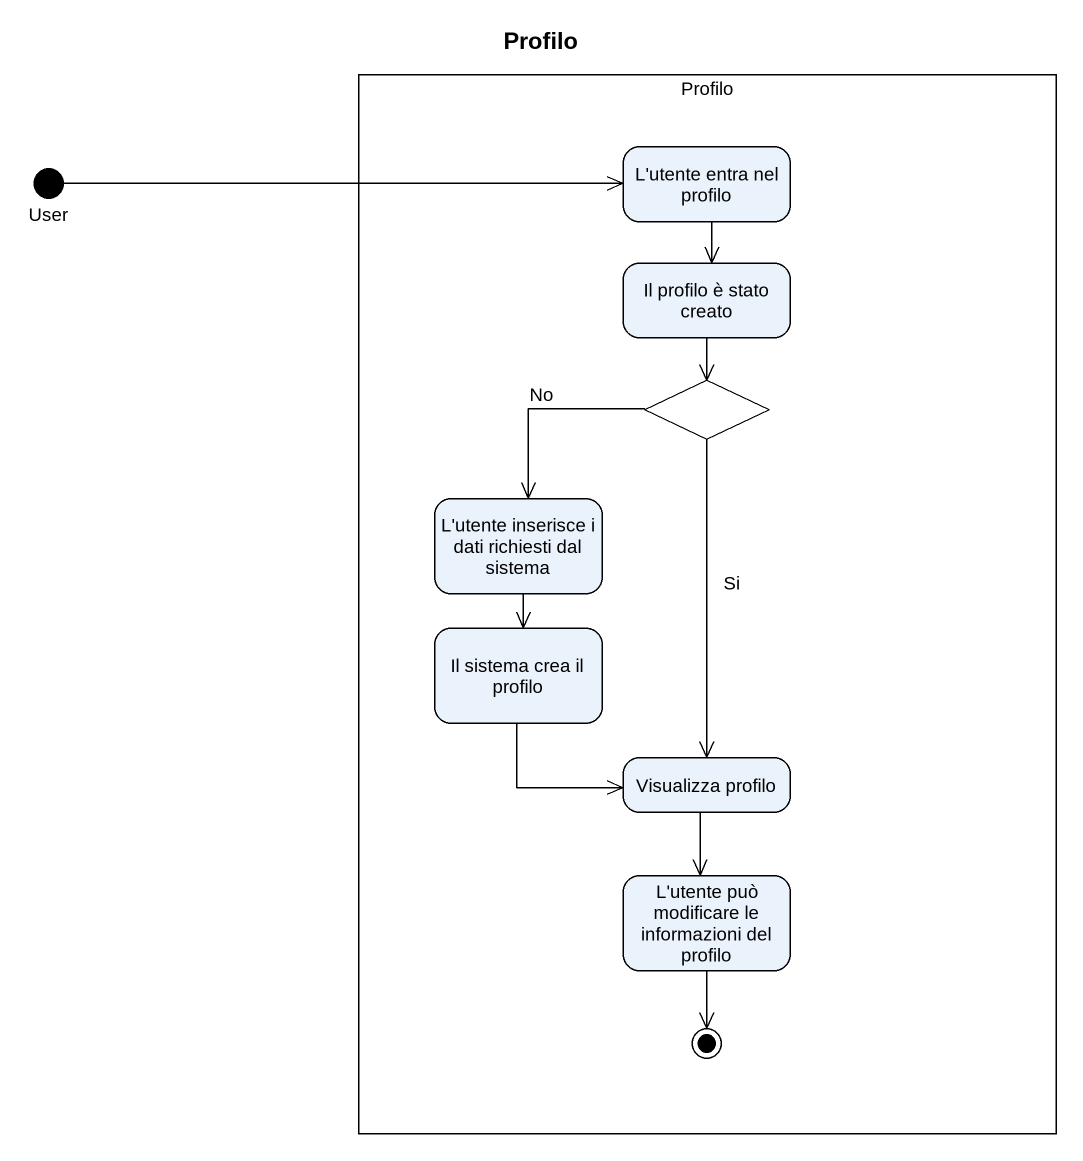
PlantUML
@startuml
title Profilo
hide empty description
state Profilo <<object>> {
  state "L'utente entra nel profilo" as L_utente_entra_nel_profilo
  state "Il profilo è stato creato" as Il_profilo_è_stato_creato
  state choice1 <<choice>>
  state "L'utente inserisce i dati richiesti dal sistema" as L_utente_inserisce_i_dati
  state "Il sistema crea il profilo" as Il_sistema_crea_il_profilo
  state "Visualizza profilo" as Visualizza_profilo
  state "L'utente può modificare le informazioni del profilo" as L_utente_può_modificare_le
  L_utente_può_modificare_le --> [*]
}
state User <<start>>
User -right-> L_utente_entra_nel_profilo
L_utente_entra_nel_profilo --> Il_profilo_è_stato_creato
Il_profilo_è_stato_creato --> choice1
choice1 --> L_utente_inserisce_i_dati : No
choice1 --> Visualizza_profilo : Si
L_utente_inserisce_i_dati --> Il_sistema_crea_il_profilo
Il_sistema_crea_il_profilo -right-> Visualizza_profilo
Visualizza_profilo --> L_utente_può_modificare_le
@enduml
